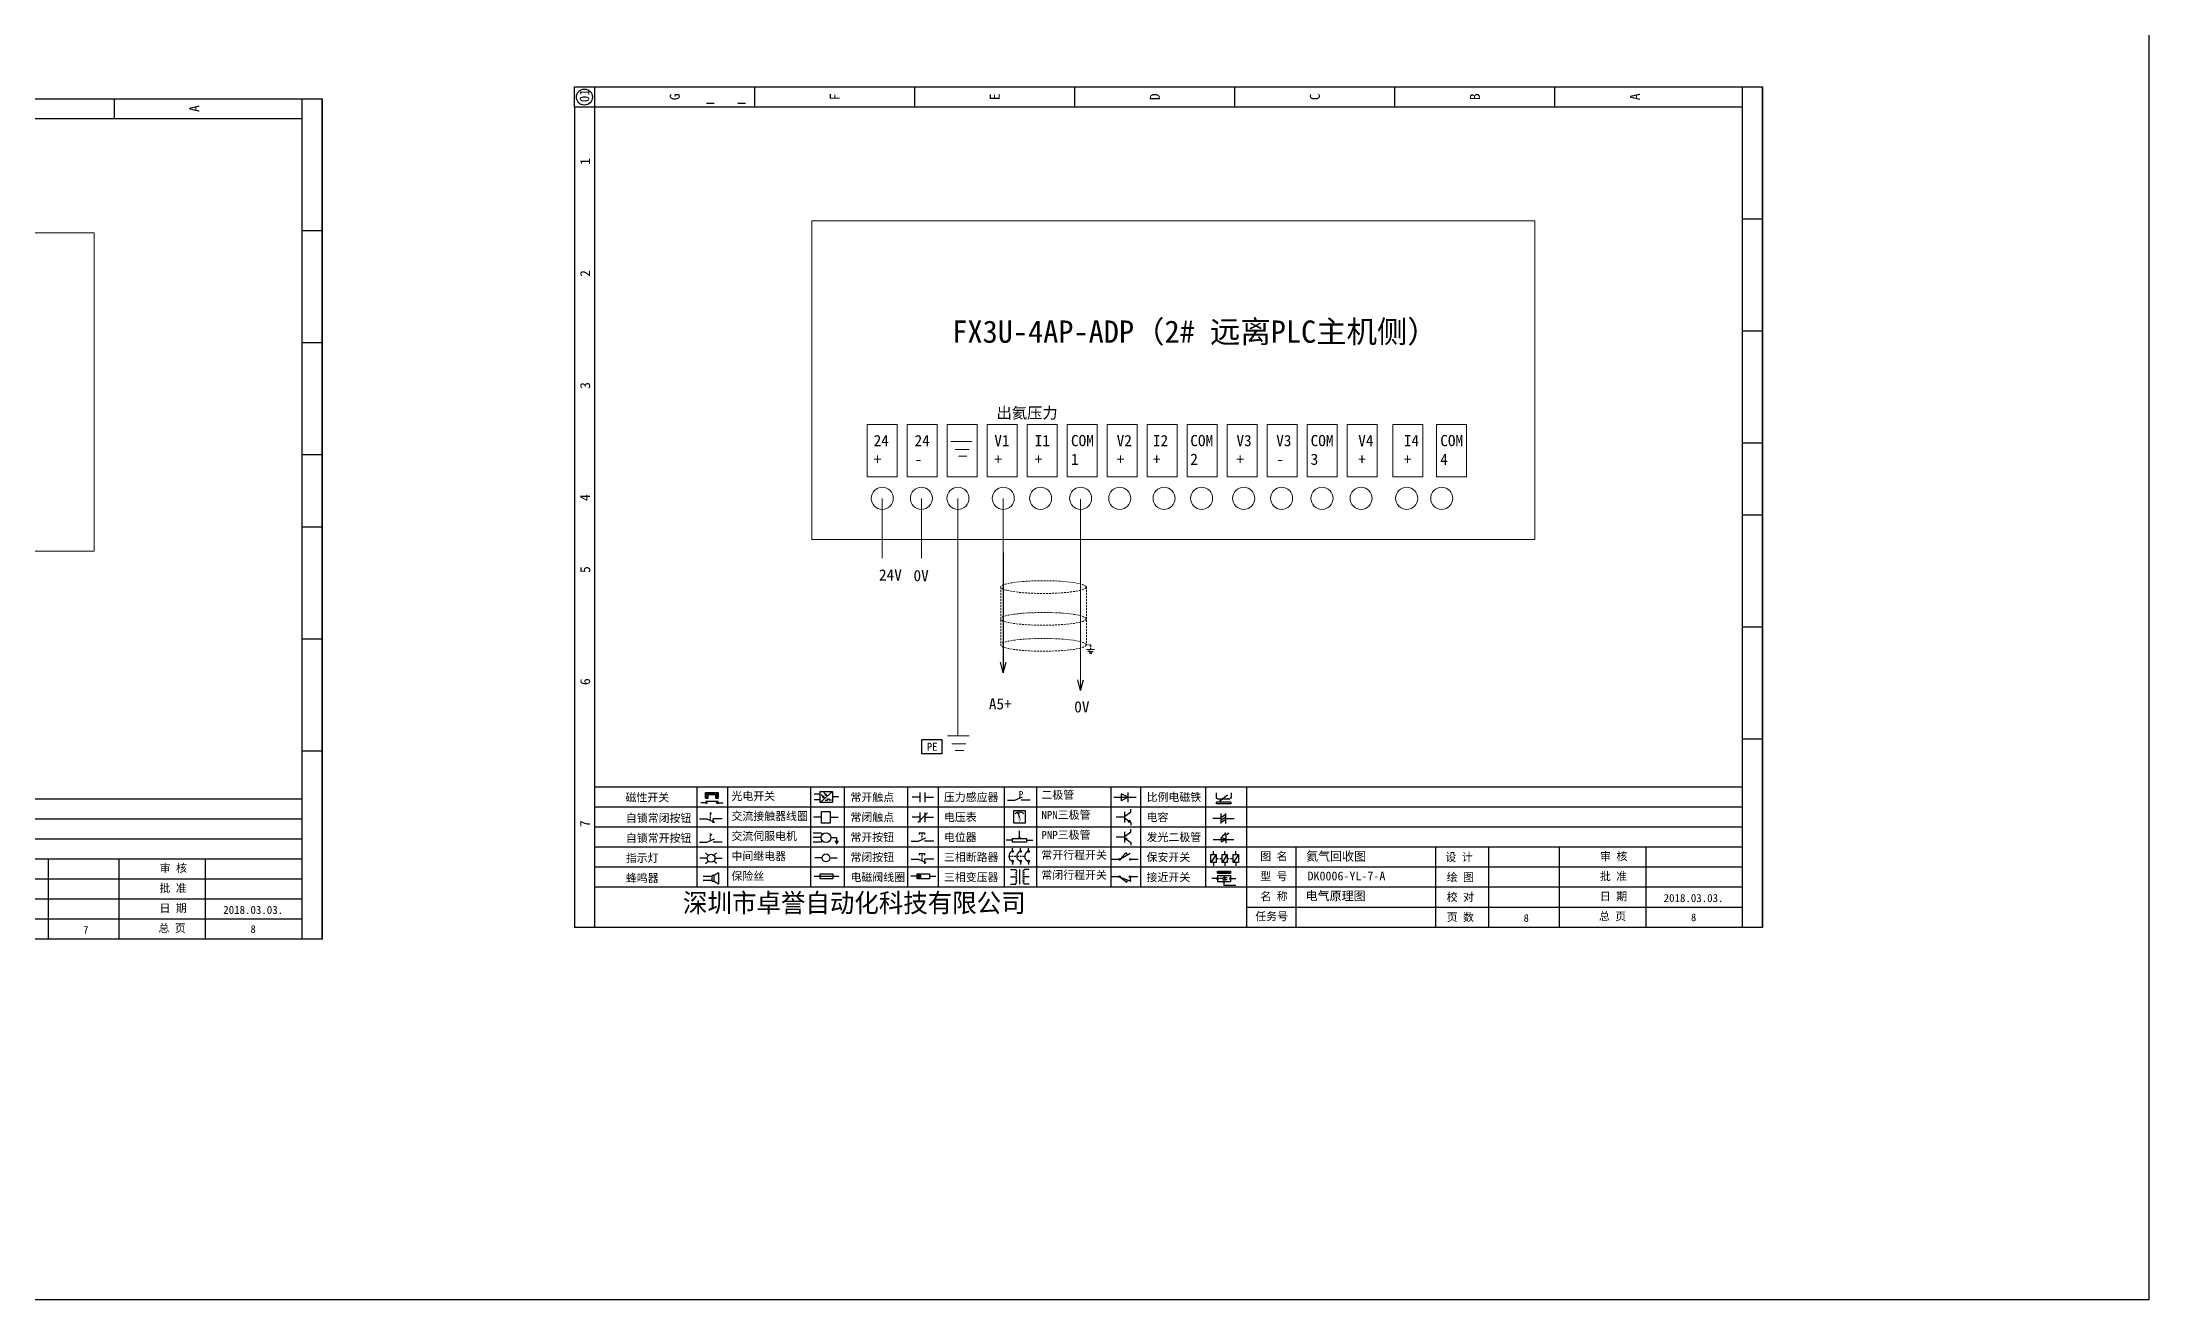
# Model space of a CAD drawing. Extents: x -21176 to 41123, y 80777 to 162275.
# Drawn here: x 39388 to 39914, y 81014 to 81328 of the extents above; entities that cross this region are included whole.
import ezdxf

# ---------------------------------------------------------------- set-up
doc = ezdxf.new("R2010")
doc.units = 0
doc.header["$MEASUREMENT"] = 0
doc.linetypes.add('DASHED', pattern=[0.75, 0.5, -0.25])
doc.layers.add('MISC', color=2, linetype='Continuous')
doc.layers.add('细实线层', color=7, linetype='Continuous')
doc.styles.add('样式 0', font='')
doc.styles.add('汉字', font='')
doc.styles.get('样式 0').set_extended_font_data('KaiTi_GB2312')
doc.styles.get('汉字').set_extended_font_data('新宋体')

# ---------------------------------------------------------------- blocks, each defined once
blk = doc.blocks.new('磁性开关')
at = {"linetype": 'ByBlock'}
h = blk.add_hatch(dxfattribs=at)
h.set_pattern_fill('ANSI31', color=256, scale=0.1, style=0)
h.set_pattern_definition([(45, (0, 0), (-0.224506403, 0.224506403), [])])
h.paths.add_polyline_path([(-1910.88, -776.69), (-1910.88, -775.29), (-1907.69, -775.29), (-1907.69, -776.69), (-1908.31, -776.69), (-1908.31, -775.79), (-1910.25, -775.79), (-1910.25, -776.69)])
for p, q in [((-1910.91, -777.81), (-1912.09, -777.81)), ((-1910.88, -776.69), (-1910.88, -775.29)), ((-1910.88, -775.29), (-1907.69, -775.29)), ((-1910.88, -776.69), (-1910.25, -776.69)), ((-1910.88, -777.39), (-1907.69, -777.39)), ((-1910.25, -776.69), (-1910.25, -775.79)), ((-1910.25, -775.79), (-1908.31, -775.79)), ((-1908.31, -776.69), (-1908.31, -775.79)), ((-1908.31, -776.69), (-1907.69, -776.69)), ((-1907.69, -775.29), (-1907.69, -776.69)), ((-1907.66, -777.81), (-1906.48, -777.81))]:
    blk.add_line(p, q, dxfattribs=at)
for centre in [(-1910.68, -777.81), (-1907.88, -777.81)]:
    blk.add_circle(centre, 0.225, dxfattribs=at)
blk = doc.blocks.new('*U95')
at = {"linetype": 'ByBlock'}
for p, q in [((-1911.92, -782.07), (-1910.06, -782.07)), ((-1910.06, -782.07), (-1908.18, -782.88)), ((-1909.23, -780.45), (-1909.23, -780.67)), ((-1909.23, -780.45), (-1908.92, -780.84)), ((-1909.23, -780.84), (-1909.23, -781.05)), ((-1909.23, -781.23), (-1909.23, -781.44)), ((-1909.23, -781.61), (-1909.23, -781.83)), ((-1909.23, -782), (-1909.23, -782.21)), ((-1909.23, -782.38), (-1909.23, -782.43)), ((-1908.52, -783.07), (-1908.52, -782.07)), ((-1906.25, -782.07), (-1908.52, -782.07))]:
    blk.add_line(p, q, dxfattribs=at)
blk = doc.blocks.new('*U96')
at = {"linetype": 'ByBlock'}
for p, q in [((-1911.92, -792.89), (-1910.06, -792.89)), ((-1910.06, -792.89), (-1908.18, -792.08)), ((-1908.88, -791.17), (-1909.23, -790.71)), ((-1909.23, -790.71), (-1909.23, -790.92)), ((-1909.23, -791.09), (-1909.23, -791.31)), ((-1909.23, -791.48), (-1909.23, -791.69)), ((-1909.23, -791.86), (-1909.23, -792.08)), ((-1909.23, -792.25), (-1909.23, -792.47)), ((-1906.25, -792.89), (-1908.52, -792.89))]:
    blk.add_line(p, q, dxfattribs=at)
blk = doc.blocks.new('蜂鸣器')
at = {"linetype": 'ByBlock'}
for p, q in [((-1908.8, -796.48), (-1911.01, -796.48)), ((-1908.8, -797.46), (-1911.01, -797.46)), ((-1908.25, -796.26), (-1908.8, -796.26)), ((-1908.8, -797.68), (-1908.8, -796.26)), ((-1908.25, -797.68), (-1908.8, -797.68)), ((-1907.17, -795.53), (-1908.25, -796.26)), ((-1908.25, -797.68), (-1908.25, -796.26)), ((-1907.17, -798.41), (-1908.25, -797.68)), ((-1907.17, -795.53), (-1907.17, -798.41))]:
    blk.add_line(p, q, dxfattribs=at)
blk = doc.blocks.new('指示灯')
at = {"linetype": 'ByBlock'}
for p, q in [((-1854.25, -776.92), (-1856.06, -776.92)), ((-1854.62, -775.59), (-1853.97, -776.23)), ((-1854.62, -778.25), (-1853.97, -777.61)), ((-1851.9, -775.59), (-1852.54, -776.23)), ((-1851.9, -778.25), (-1852.54, -777.61)), ((-1852.26, -776.92), (-1850.45, -776.92))]:
    blk.add_line(p, q, dxfattribs=at)
blk.add_circle((-1853.26, -776.92), 0.992, dxfattribs=at)
blk = doc.blocks.new('光电开关')
at = {"linetype": 'ByBlock'}
h = blk.add_hatch(dxfattribs=at)
h.set_pattern_fill('ANSI31', color=256, scale=0.01, style=0)
h.set_pattern_definition([(45, (0.172267, 0), (-0.0224506403, 0.0224506403), [])])
h.paths.add_polyline_path([(-1882.44, -776.34), (-1882.5, -775.91), (-1882.68, -776.07)])
h.paths.add_polyline_path([(-1882.86, -776.23), (-1882.44, -776.34), (-1882.68, -776.07)])
h.paths.add_polyline_path([(-1883.05, -776.88), (-1883.11, -776.45), (-1883.29, -776.61)])
h.paths.add_polyline_path([(-1883.47, -776.77), (-1883.05, -776.88), (-1883.29, -776.61)])
for p, q in [((-1884.01, -775.96), (-1885.56, -775.96)), ((-1884.01, -777.39), (-1885.56, -777.39)), ((-1880.91, -775.3), (-1884.01, -778.05)), ((-1883.75, -776.09), (-1883.05, -776.88)), ((-1883.11, -776.45), (-1883.47, -776.77)), ((-1883.05, -776.88), (-1883.47, -776.77)), ((-1883.14, -775.55), (-1882.44, -776.34)), ((-1883.05, -776.88), (-1883.11, -776.45)), ((-1882.5, -775.91), (-1882.86, -776.23)), ((-1882.44, -776.34), (-1882.86, -776.23)), ((-1882.78, -777.47), (-1882.23, -777.47)), ((-1882.44, -776.34), (-1882.5, -775.91)), ((-1882.23, -777.47), (-1882.23, -777.14)), ((-1882.23, -777.14), (-1881.78, -777.14)), ((-1881.78, -777.47), (-1881.78, -777.14)), ((-1881.23, -777.47), (-1881.78, -777.47)), ((-1879.37, -776.67), (-1880.91, -776.67))]:
    blk.add_line(p, q, dxfattribs=at)
blk.add_lwpolyline([(-1884.01, -775.3), (-1880.91, -775.3), (-1880.91, -778.05), (-1884.01, -778.05)], close=True, dxfattribs=at)
blk = doc.blocks.new('交流接触器线圈')
at = {"linetype": 'ByBlock'}
for p, q in [((-1880.82, -781.77), (-1882.87, -781.77)), ((-1878.72, -781.77), (-1876.67, -781.77))]:
    blk.add_line(p, q, dxfattribs=at)
blk.add_lwpolyline([(-1880.82, -780.28), (-1878.72, -780.28), (-1878.72, -783.26), (-1880.82, -783.26)], close=True, dxfattribs=at)
blk = doc.blocks.new('交流伺服电机')
at = {"linetype": 'ByBlock'}
for p, q in [((-1880.97, -785.75), (-1882.94, -785.75)), ((-1880.97, -786.85), (-1882.94, -786.85)), ((-1880.97, -787.94), (-1882.94, -787.94)), ((-1880.97, -785.75), (-1880.65, -786.03)), ((-1880.97, -787.94), (-1880.65, -787.67)), ((-1878.49, -786.85), (-1877.07, -786.85)), ((-1877.54, -787.72), (-1876.59, -787.72)), ((-1877.38, -788.01), (-1876.75, -788.01)), ((-1877.23, -788.29), (-1876.9, -788.29)), ((-1877.07, -786.85), (-1877.07, -787.72))]:
    blk.add_line(p, q, dxfattribs=at)
blk.add_circle((-1879.73, -786.85), 1.24, dxfattribs=at)
blk = doc.blocks.new('中间继电器')
at = {"linetype": 'ByBlock'}
for p, q in [((-1880.72, -791.92), (-1882.54, -791.92)), ((-1878.74, -791.92), (-1876.92, -791.92))]:
    blk.add_line(p, q, dxfattribs=at)
blk.add_circle((-1879.73, -791.92), 0.992, dxfattribs=at)
blk = doc.blocks.new('保险丝')
at = {"linetype": 'ByBlock'}
blk.add_line((-1882.72, -796.49), (-1876.55, -796.49), dxfattribs=at)
blk.add_lwpolyline([(-1881.2, -795.86), (-1878.06, -795.86), (-1878.06, -797.12), (-1881.2, -797.12)], close=True, dxfattribs=at)
blk = doc.blocks.new('常开按钮')
at = {"linetype": 'ByBlock'}
for p, q in [((-1911.92, -787.73), (-1910.06, -787.73)), ((-1910.06, -787.73), (-1908.18, -786.93)), ((-1909.9, -785.68), (-1908.56, -785.68)), ((-1909.9, -785.68), (-1909.9, -786.07)), ((-1909.23, -785.68), (-1909.23, -785.89)), ((-1909.23, -786.06), (-1909.23, -786.28)), ((-1909.23, -786.45), (-1909.23, -786.67)), ((-1909.23, -786.84), (-1909.23, -787.05)), ((-1909.23, -787.22), (-1909.23, -787.38)), ((-1908.56, -785.68), (-1908.56, -786.07)), ((-1906.25, -787.73), (-1908.52, -787.73))]:
    blk.add_line(p, q, dxfattribs=at)
blk = doc.blocks.new('常开触点')
at = {"linetype": 'ByBlock'}
for p, q in [((-1853.82, -781.77), (-1855.88, -781.77)), ((-1853.82, -782.99), (-1853.82, -780.56)), ((-1852.6, -782.99), (-1852.6, -780.56)), ((-1852.6, -781.77), (-1850.55, -781.77))]:
    blk.add_line(p, q, dxfattribs=at)
blk = doc.blocks.new('常闭触点')
at = {"linetype": 'ByBlock'}
for p, q in [((-1853.82, -786.77), (-1855.88, -786.77)), ((-1852.01, -785.66), (-1854.43, -788.1)), ((-1853.82, -787.99), (-1853.82, -785.56)), ((-1852.6, -787.99), (-1852.6, -785.56)), ((-1852.6, -786.77), (-1850.55, -786.77))]:
    blk.add_line(p, q, dxfattribs=at)
blk = doc.blocks.new('常闭按钮')
at = {"linetype": 'ByBlock'}
for p, q in [((-1856.13, -792.28), (-1854.28, -792.28)), ((-1854.28, -792.28), (-1852.4, -793.09)), ((-1854.11, -790.83), (-1852.77, -790.83)), ((-1854.11, -790.83), (-1854.11, -791.22)), ((-1853.44, -790.83), (-1853.44, -791.04)), ((-1853.44, -791.21), (-1853.44, -791.43)), ((-1853.44, -791.6), (-1853.44, -791.82)), ((-1853.44, -791.99), (-1853.44, -792.2)), ((-1853.44, -792.37), (-1853.44, -792.53)), ((-1852.77, -790.83), (-1852.77, -791.22)), ((-1850.47, -792.28), (-1852.73, -792.28)), ((-1852.73, -792.28), (-1852.73, -793.43))]:
    blk.add_line(p, q, dxfattribs=at)
blk = doc.blocks.new('电磁阀线圈')
at = {"linetype": 'ByBlock'}
for p, q in [((-1854.61, -796.54), (-1856.17, -796.54)), ((-1854.61, -795.92), (-1853.75, -797.16)), ((-1853.75, -795.92), (-1854.61, -797.16)), ((-1853.75, -795.92), (-1853.75, -797.16)), ((-1851.53, -796.54), (-1849.97, -796.54))]:
    blk.add_line(p, q, dxfattribs=at)
blk.add_lwpolyline([(-1854.61, -795.92), (-1851.53, -795.92), (-1851.53, -797.16), (-1854.61, -797.16)], close=True, dxfattribs=at)
blk = doc.blocks.new('电压表')
at = {"linetype": 'ByBlock'}
for p, q in [((-1814.84, -780.75), (-1814.91, -781.13)), ((-1814.6, -781.05), (-1814.91, -781.13)), ((-1814.84, -780.75), (-1814.46, -782.26)), ((-1814.84, -780.75), (-1814.6, -781.05))]:
    blk.add_line(p, q, dxfattribs=at)
blk.add_lwpolyline([(-1815.84, -780.34), (-1813.07, -780.34), (-1813.07, -783.49), (-1815.84, -783.49)], close=True, dxfattribs=at)
blk.add_arc((-1814.46, -782.26), 1.56, 46.8313, 133.1687, dxfattribs=at)
at = {"linetype": 'ByBlock', "insert": (-1814.7, -782.39), "char_height": 0.75, "width": 0.6768, "attachment_point": 1}
blk.add_mtext('V', dxfattribs=at)
blk = doc.blocks.new('电位器')
at = {"linetype": 'ByBlock'}
for p, q in [((-1816.21, -787.75), (-1817.79, -787.75)), ((-1814.45, -787.3), (-1814.62, -786.96)), ((-1814.62, -786.96), (-1814.27, -786.96)), ((-1814.45, -787.3), (-1814.45, -785.39)), ((-1814.45, -787.3), (-1814.27, -786.96)), ((-1812.68, -787.75), (-1811.1, -787.75))]:
    blk.add_line(p, q, dxfattribs=at)
blk.add_lwpolyline([(-1816.21, -787.3), (-1812.68, -787.3), (-1812.68, -788.2), (-1816.21, -788.2)], close=True, dxfattribs=at)
blk = doc.blocks.new('三相断路器')
at = {"linetype": 'ByBlock'}
for p, q in [((-1816.17, -790.33), (-1816.17, -789.7)), ((-1814.17, -790.33), (-1814.17, -789.7)), ((-1812.18, -790.33), (-1812.18, -789.7)), ((-1817.14, -791.74), (-1816.72, -791.74)), ((-1816.45, -791.74), (-1816.03, -791.74)), ((-1816.17, -793.19), (-1816.17, -793.83)), ((-1815.76, -791.74), (-1815.34, -791.74)), ((-1815.07, -791.74), (-1814.65, -791.74)), ((-1814.38, -791.74), (-1813.96, -791.74)), ((-1814.17, -793.19), (-1814.17, -793.83)), ((-1813.69, -791.74), (-1813.27, -791.74)), ((-1812.18, -793.19), (-1812.18, -793.83))]:
    blk.add_line(p, q, dxfattribs=at)
for centre in [(-1816.17, -790.55), (-1816.17, -792.98), (-1814.17, -790.55), (-1814.17, -792.98), (-1812.18, -790.55), (-1812.18, -792.98)]:
    blk.add_circle(centre, 0.219, dxfattribs=at)
for centre in [(-1815.81, -791.74), (-1813.82, -791.74), (-1811.83, -791.74)]:
    blk.add_arc(centre, 1.32, 115.5791, 244.4209, dxfattribs=at)
blk = doc.blocks.new('三相变压器')
at = {"linetype": 'ByBlock'}
for p, q in [((-1816.69, -795.03), (-1815.37, -795.03)), ((-1815.37, -795.03), (-1815.37, -795.24)), ((-1814.34, -798.7), (-1814.34, -795.04)), ((-1812, -795.03), (-1813.32, -795.03)), ((-1813.32, -795.03), (-1813.32, -795.24)), ((-1816.69, -796.87), (-1815.37, -796.87)), ((-1816.69, -798.71), (-1815.37, -798.71)), ((-1815.37, -798.71), (-1815.37, -798.5)), ((-1812, -796.87), (-1813.32, -796.87)), ((-1813.32, -798.71), (-1813.32, -798.5)), ((-1812, -798.71), (-1813.32, -798.71))]:
    blk.add_line(p, q, dxfattribs=at)
for centre, start, end in [((-1815.37, -795.51), 270, 90), ((-1815.37, -796.06), 270, 90), ((-1815.37, -796.6), 270, 90), ((-1815.37, -797.14), 270, 90), ((-1815.37, -797.68), 270, 90), ((-1815.37, -798.23), 270, 90), ((-1813.32, -795.51), 90, 270), ((-1813.32, -796.06), 90, 270), ((-1813.32, -796.6), 90, 270), ((-1813.32, -797.14), 90, 270), ((-1813.32, -797.68), 90, 270), ((-1813.32, -798.23), 90, 270)]:
    blk.add_arc(centre, 0.271, start, end, dxfattribs=at)
blk = doc.blocks.new('压力感应器')
at = {"linetype": 'ByBlock'}
for p, q in [((-1817.44, -777.73), (-1815.59, -777.73)), ((-1815.59, -777.73), (-1813.71, -776.93)), ((-1811.78, -777.73), (-1814.05, -777.73))]:
    blk.add_line(p, q, dxfattribs=at)
at = {"linetype": 'ByBlock', "insert": (-1814.65, -775.48), "char_height": 1.68, "width": 1.2242, "attachment_point": 1}
blk.add_mtext('{\\fNSimSun|b0|i0|c134|p49;P}', dxfattribs=at)
blk = doc.blocks.new('二极管')
at = {"linetype": 'ByBlock'}
for p, q in [((-1787.52, -776.77), (-1781.92, -776.77)), ((-1783.97, -776.77), (-1785.69, -775.9)), ((-1785.69, -775.9), (-1785.69, -777.65)), ((-1783.97, -776.77), (-1785.69, -777.65)), ((-1783.97, -777.99), (-1783.97, -775.56))]:
    blk.add_line(p, q, dxfattribs=at)
blk = doc.blocks.new('NPN三极管')
at = {"linetype": 'ByBlock'}
for p, q in [((-1785.73, -781.97), (-1787.81, -781.97)), ((-1785.73, -780.61), (-1785.73, -783.32)), ((-1785.73, -781.82), (-1784.15, -780.66)), ((-1785.73, -782.11), (-1784.15, -783.27)), ((-1784.41, -782.73), (-1784.74, -783.18)), ((-1784.15, -783.27), (-1784.74, -783.18)), ((-1784.15, -783.27), (-1784.41, -782.73)), ((-1784.15, -780.66), (-1784.15, -779.98)), ((-1784.15, -783.27), (-1784.15, -783.96))]:
    blk.add_line(p, q, dxfattribs=at)
blk = doc.blocks.new('PNP三极管')
at = {"linetype": 'ByBlock'}
for p, q in [((-1784.9, -786.74), (-1786.98, -786.74)), ((-1784.9, -785.38), (-1784.9, -788.09)), ((-1784.9, -786.59), (-1783.32, -785.43)), ((-1784.9, -786.88), (-1783.32, -788.04)), ((-1784.9, -786.88), (-1784.31, -786.97)), ((-1784.9, -786.88), (-1784.64, -787.42)), ((-1784.31, -786.97), (-1784.64, -787.42)), ((-1783.32, -785.43), (-1783.32, -784.75)), ((-1783.32, -788.04), (-1783.32, -788.73))]:
    blk.add_line(p, q, dxfattribs=at)
blk = doc.blocks.new('常开行程开关')
at = {"linetype": 'ByBlock'}
for p, q in [((-1786.29, -792.3), (-1788.01, -792.3)), ((-1785.89, -792.17), (-1784.52, -790.62)), ((-1785.89, -792.17), (-1783.43, -790.72)), ((-1784.52, -790.62), (-1784.19, -791.17)), ((-1781.48, -792.3), (-1783.21, -792.3))]:
    blk.add_line(p, q, dxfattribs=at)
for centre in [(-1786.07, -792.3), (-1783.42, -792.3)]:
    blk.add_circle(centre, 0.219, dxfattribs=at)
blk = doc.blocks.new('常闭行程开关')
at = {"linetype": 'ByBlock'}
for p, q in [((-1786.34, -796.62), (-1788.07, -796.62)), ((-1785.93, -796.72), (-1783.25, -797.7)), ((-1785.93, -796.72), (-1784.3, -798)), ((-1784.3, -798), (-1784.08, -797.4)), ((-1783.48, -796.84), (-1783.48, -797.85)), ((-1781.54, -796.62), (-1783.26, -796.62))]:
    blk.add_line(p, q, dxfattribs=at)
for centre in [(-1786.12, -796.62), (-1783.48, -796.62)]:
    blk.add_circle(centre, 0.219, dxfattribs=at)
blk = doc.blocks.new('电容')
at = {"linetype": 'ByBlock'}
for p, q in [((-1756.08, -781.77), (-1758.13, -781.77)), ((-1756.08, -782.99), (-1756.08, -780.56)), ((-1754.86, -780.79), (-1756.08, -781.55)), ((-1754.86, -781.44), (-1756.08, -782.2)), ((-1754.86, -781.99), (-1756.08, -782.75)), ((-1754.86, -782.99), (-1754.86, -780.56)), ((-1754.86, -781.77), (-1752.81, -781.77))]:
    blk.add_line(p, q, dxfattribs=at)
blk = doc.blocks.new('发光二极管')
at = {"linetype": 'ByBlock'}
for p, q in [((-1758.01, -786.77), (-1752.89, -786.77)), ((-1754.84, -786.77), (-1756.04, -786.16)), ((-1756.04, -786.16), (-1756.04, -787.39)), ((-1754.84, -786.77), (-1756.04, -787.39)), ((-1755.78, -785.92), (-1754.89, -785.14)), ((-1754.89, -785.14), (-1755.2, -785.22)), ((-1755.2, -785.22), (-1755.01, -785.43)), ((-1755.08, -785.92), (-1754.18, -785.14)), ((-1754.89, -785.14), (-1755.01, -785.43)), ((-1754.84, -787.63), (-1754.84, -785.92)), ((-1754.18, -785.14), (-1754.49, -785.22)), ((-1754.49, -785.22), (-1754.31, -785.43)), ((-1754.18, -785.14), (-1754.31, -785.43))]:
    blk.add_line(p, q, dxfattribs=at)
blk = doc.blocks.new('比例电磁阀')
at = {"linetype": 'ByBlock'}
for p, q in [((-1757.26, -775.38), (-1757.26, -776.71)), ((-1757.26, -776.71), (-1757.05, -776.71)), ((-1753.6, -777.73), (-1757.25, -777.73)), ((-1757.25, -778.13), (-1757.25, -777.73)), ((-1753.6, -778.13), (-1757.25, -778.13)), ((-1754.5, -775.98), (-1756.35, -777.44)), ((-1756.35, -777.44), (-1756.25, -777.25)), ((-1756.35, -777.44), (-1756.15, -777.38)), ((-1756.15, -777.38), (-1756.25, -777.25)), ((-1753.58, -776.71), (-1753.8, -776.71)), ((-1753.6, -777.73), (-1753.6, -778.13)), ((-1753.58, -775.38), (-1753.58, -776.71))]:
    blk.add_line(p, q, dxfattribs=at)
for centre in [(-1756.78, -776.71), (-1756.24, -776.71), (-1755.7, -776.71), (-1755.15, -776.71), (-1754.61, -776.71), (-1754.07, -776.71)]:
    blk.add_arc(centre, 0.271, 180, 0, dxfattribs=at)
blk = doc.blocks.new('保安开关')
at = {"linetype": 'ByBlock'}
for p, q in [((-1757.33, -790.79), (-1758.6, -792.81)), ((-1757.96, -790.79), (-1757.96, -789.97)), ((-1757.96, -792.81), (-1757.96, -793.62)), ((-1757.33, -791.8), (-1756.72, -791.8)), ((-1756.35, -791.8), (-1755.89, -791.8)), ((-1754.54, -790.79), (-1755.81, -792.81)), ((-1755.17, -790.79), (-1755.17, -789.97)), ((-1755.17, -792.81), (-1755.17, -793.62)), ((-1754.52, -791.8), (-1754.06, -791.8)), ((-1753.69, -791.8), (-1753.08, -791.8)), ((-1751.75, -790.79), (-1753.02, -792.81)), ((-1752.39, -790.79), (-1752.39, -789.97)), ((-1752.39, -792.81), (-1752.39, -793.62))]:
    blk.add_line(p, q, dxfattribs=at)
for points in [[(-1758.6, -790.79), (-1757.33, -790.79), (-1757.33, -792.81), (-1758.6, -792.81)], [(-1755.81, -790.79), (-1754.54, -790.79), (-1754.54, -792.81), (-1755.81, -792.81)], [(-1753.02, -790.79), (-1751.75, -790.79), (-1751.75, -792.81), (-1753.02, -792.81)]]:
    blk.add_lwpolyline(points, close=True, dxfattribs=at)
blk = doc.blocks.new('接近开关')
at = {"linetype": 'ByBlock'}
h = blk.add_hatch(dxfattribs=at)
h.set_pattern_fill('ANSI31', color=256, scale=0.01, style=0)
h.set_pattern_definition([(45, (-89.131516, -30.795668), (-0.0224506403, 0.0224506403), [])])
h.paths.add_polyline_path([(-1516.96, -1123.35), (-1516.96, -1122.85), (-1513.76, -1122.85), (-1513.76, -1123.35)])
for p, q in [((-1517.18, -1124.71), (-1518.36, -1124.71)), ((-1516.96, -1123.35), (-1516.96, -1122.85)), ((-1516.96, -1122.85), (-1513.76, -1122.85)), ((-1516.96, -1123.35), (-1513.76, -1123.35)), ((-1516.96, -1123.95), (-1513.76, -1123.95)), ((-1516.96, -1123.95), (-1516.96, -1125.47)), ((-1516.96, -1125.47), (-1513.76, -1125.47)), ((-1515.91, -1124.71), (-1516.45, -1124.71)), ((-1515.11, -1124.31), (-1515.91, -1124.71)), ((-1515.11, -1125.11), (-1515.91, -1124.71)), ((-1515.36, -1125.69), (-1515.36, -1126.36)), ((-1515.36, -1126.36), (-1512.36, -1126.36)), ((-1515.33, -1124.53), (-1515.17, -1124.53)), ((-1515.33, -1124.88), (-1515.17, -1124.88)), ((-1515.25, -1124.45), (-1515.25, -1124.61)), ((-1515.11, -1124.31), (-1515.11, -1125.11)), ((-1515.11, -1124.48), (-1514.58, -1124.48)), ((-1515.11, -1124.94), (-1514.58, -1124.94)), ((-1513.76, -1122.85), (-1513.76, -1123.35)), ((-1513.76, -1123.95), (-1513.76, -1125.47)), ((-1513.54, -1124.71), (-1512.36, -1124.71))]:
    blk.add_line(p, q, dxfattribs=at)
for centre in [(-1516.96, -1124.71), (-1515.36, -1125.47), (-1513.76, -1124.71)]:
    blk.add_circle(centre, 0.225, dxfattribs=at)

msp = doc.modelspace()

# ---------------------------------------------------------------- linework, layer by layer
at = {"linetype": 'ByBlock'}
for p, q in [((39520.715, 81311.824, 550.938), (39520.715, 81316.824, 550.938)), ((39520.715, 81316.824, 550.938), (39817.715, 81316.824, 550.938)), ((39525.715, 81316.824, 550.938), (39525.715, 81106.824, 550.938)), ((39817.715, 81106.824, 550.938), (39817.715, 81316.824, 550.938)), ((39817.715, 81316.824, 550.938), (39817.715, 81106.824, 550.938)), ((39160.66, 81313.868), (39457.66, 81313.868)), ((39457.66, 81103.868), (39457.66, 81313.868)), ((39457.66, 81313.868), (39457.66, 81103.868)), ((39520.715, 81311.824, 550.938), (39520.715, 81126.824, 550.938)), ((39812.715, 81141.824, 550.938), (39525.715, 81141.824, 550.938)), ((39452.66, 81138.868), (39165.66, 81138.868)), ((39812.715, 81136.824, 550.938), (39525.715, 81136.824, 550.938)), ((39452.66, 81133.868), (39165.66, 81133.868)), ((39812.715, 81131.824, 550.938), (39525.715, 81131.824, 550.938)), ((39452.66, 81128.868), (39165.66, 81128.868)), ((39520.715, 81126.824, 550.938), (39520.715, 81106.824, 550.938)), ((39812.715, 81126.824, 550.938), (39525.715, 81126.824, 550.938)), ((39452.66, 81123.868), (39165.66, 81123.868)), ((39812.715, 81121.824, 550.938), (39525.715, 81121.824, 550.938)), ((39452.66, 81118.868), (39165.66, 81118.868)), ((39812.715, 81116.824, 550.938), (39525.715, 81116.824, 550.938)), ((39452.66, 81113.868), (39165.66, 81113.868)), ((39812.715, 81111.824, 550.938), (39688.738, 81111.824, 550.938)), ((39452.66, 81108.868), (39328.684, 81108.868)), ((39817.715, 81106.824, 550.938), (39520.715, 81106.824, 550.938)), ((39457.66, 81103.868), (39160.66, 81103.868))]:
    msp.add_line(p, q, dxfattribs=at)
at = {"color": 0}
for p, q in [((39555.623, 81312.706, 1101.876), (39553.752, 81312.706, 1101.876)), ((39563.457, 81312.706, 1101.876), (39561.587, 81312.706, 1101.876))]:
    msp.add_line(p, q, dxfattribs=at)
at = {"lineweight": 0}
for p, q in [((39580.044, 81203.771, 1101.876), (39580.044, 81283.356, 1101.876)), ((39580.044, 81283.356, 1101.876), (39760.752, 81283.356, 1101.876)), ((39760.752, 81283.356, 1101.876), (39760.752, 81211.594, 1101.876)), ((39219.99, 81280.399, 550.938), (39400.697, 81280.399, 550.938)), ((39400.697, 81280.399, 550.938), (39400.697, 81208.638, 550.938)), ((39614.793, 81228.194, 1101.876), (39620.152, 81228.194, 1101.876)), ((39615.847, 81226.261, 1101.876), (39619.361, 81226.261, 1101.876)), ((39616.725, 81224.592, 1101.876), (39618.834, 81224.592, 1101.876)), ((39597.655, 81214.031, 1101.876), (39597.655, 81199.078, 1101.876)), ((39607.441, 81214.031, 1101.876), (39607.441, 81199.078, 1101.876)), ((39616.574, 81214.031, 1101.876), (39616.574, 81154.685, 1101.876)), ((39627.904, 81214.031, 1101.876), (39627.904, 81189.255, 1101.876)), ((39647.236, 81213.866, 1101.876), (39647.236, 81166.005, 1101.876)), ((39760.752, 81203.771, 1101.876), (39760.752, 81211.594, 1101.876)), ((39400.697, 81200.815, 550.938), (39400.697, 81208.638, 550.938)), ((39219.99, 81200.815, 550.938), (39400.697, 81200.815, 550.938)), ((39580.044, 81203.771, 1101.876), (39760.752, 81203.771, 1101.876)), ((39613.986, 81154.65, 1101.876), (39619.345, 81154.65, 1101.876)), ((39615.041, 81152.717, 1101.876), (39618.555, 81152.717, 1101.876)), ((39615.919, 81151.048, 1101.876), (39618.028, 81151.048, 1101.876))]:
    msp.add_line(p, q, dxfattribs=at)
for p, q in [((39627.895, 81200.451, 1101.876), (39627.895, 81170.418, 1101.876)), ((39627.895, 81170.418, 1101.876), (39627.174, 81173.107, 1101.876)), ((39627.895, 81170.418, 1101.876), (39628.615, 81173.107, 1101.876)), ((39647.236, 81166.005, 1101.876), (39646.515, 81168.694, 1101.876)), ((39647.236, 81166.005, 1101.876), (39647.956, 81168.694, 1101.876))]:
    msp.add_line(p, q)
at = {"color": 2, "lineweight": 0}
for q in [(39648.739, 81176.283, 1101.876), (39650.739, 81176.283, 1101.876)]:
    msp.add_line((39649.739, 81176.283, 1101.876), q, dxfattribs=at)
at = {"color": 2, "linetype": 'DASHED', "lineweight": 0}
msp.add_line((39649.739, 81177.423, 1101.876), (39648.75, 81177.423, 1101.876), dxfattribs=at)
at = {"color": 2}
for p, q in [((39649.739, 81175.767, 1101.876), (39649.073, 81175.767, 1101.876)), ((39649.739, 81175.356, 1101.876), (39649.4, 81175.356, 1101.876)), ((39649.739, 81175.767, 1101.876), (39650.406, 81175.767, 1101.876)), ((39649.739, 81175.356, 1101.876), (39650.079, 81175.356, 1101.876))]:
    msp.add_line(p, q, dxfattribs=at)
at = {"color": 2, "linetype": 'DASHED'}
msp.add_line((39649.739, 81177.423, 1101.876), (39649.739, 81176.283, 1101.876), dxfattribs=at)
at = {"color": 0, "lineweight": -2}
for p, q in [((39551.294, 81141.824, 550.938), (39551.294, 81116.824, 550.938)), ((39558.97, 81141.824, 550.938), (39558.97, 81116.824, 550.938)), ((39579.76, 81141.824, 550.938), (39579.76, 81116.824, 550.938)), ((39588.114, 81141.824, 550.938), (39588.114, 81116.824, 550.938)), ((39603.969, 81141.824, 550.938), (39603.969, 81116.824, 550.938)), ((39611.617, 81141.824, 550.938), (39611.617, 81116.824, 550.938)), ((39628.109, 81141.824, 550.938), (39628.109, 81116.824, 550.938)), ((39636.211, 81141.824, 550.938), (39636.211, 81116.824, 550.938)), ((39654.831, 81141.824, 550.938), (39654.831, 81116.824, 550.938)), ((39662.19, 81141.824, 550.938), (39662.19, 81116.824, 550.938)), ((39678.5, 81141.824, 550.938), (39678.5, 81116.824, 550.938)), ((39688.738, 81141.824, 550.938), (39688.738, 81106.908, 550.938)), ((39701.059, 81126.824, 550.938), (39701.059, 81106.908, 550.938)), ((39735.93, 81126.824, 550.938), (39735.93, 81106.824, 550.938)), ((39749.194, 81126.824, 550.938), (39749.194, 81106.824, 550.938)), ((39766.886, 81126.824, 550.938), (39766.886, 81106.824, 550.938)), ((39788.497, 81126.824, 550.938), (39788.497, 81106.824, 550.938)), ((39389.14, 81123.868), (39389.14, 81103.868)), ((39406.831, 81123.868), (39406.831, 81103.868)), ((39428.443, 81123.868), (39428.443, 81103.868))]:
    msp.add_line(p, q, dxfattribs=at)
at = {"color": 0, "lineweight": -2, "elevation": 550.938}
msp.add_lwpolyline([(38336.418, 82164.377), (39914.271, 82164.377), (39914.271, 81013.737), (38336.418, 81013.737)], close=True, dxfattribs=at)
at = {"linetype": 'ByBlock', "elevation": 550.938}
for points in [[(39565.715, 81316.824), (39565.715, 81311.824)], [(39605.715, 81316.824), (39605.715, 81311.824)], [(39645.715, 81316.824), (39645.715, 81311.824)], [(39685.715, 81316.824), (39685.715, 81311.824)], [(39725.715, 81316.824), (39725.715, 81311.824)], [(39765.715, 81316.824), (39765.715, 81311.824)], [(39812.715, 81106.824), (39812.715, 81316.824)], [(39812.715, 81311.824), (39520.715, 81311.824)], [(39817.715, 81283.824), (39812.715, 81283.824)], [(39817.715, 81255.824), (39812.715, 81255.824)], [(39817.715, 81227.824), (39812.715, 81227.824)], [(39817.715, 81209.824), (39812.715, 81209.824)], [(39817.715, 81181.824), (39812.715, 81181.824)], [(39817.715, 81153.824), (39812.715, 81153.824)]]:
    msp.add_lwpolyline(points, dxfattribs=at)
at = {"linetype": 'ByBlock'}
for points in [[(39405.66, 81313.868), (39405.66, 81308.868)], [(39452.66, 81103.868), (39452.66, 81313.868)], [(39452.66, 81308.868), (39160.66, 81308.868)], [(39457.66, 81280.868), (39452.66, 81280.868)], [(39457.66, 81252.868), (39452.66, 81252.868)], [(39457.66, 81224.868), (39452.66, 81224.868)], [(39457.66, 81206.868), (39452.66, 81206.868)], [(39457.66, 81178.868), (39452.66, 81178.868)], [(39457.66, 81150.868), (39452.66, 81150.868)]]:
    msp.add_lwpolyline(points, dxfattribs=at)
at = {"lineweight": 0, "elevation": 1101.876}
for points in [[(39593.89, 81232.483), (39601.392, 81232.483), (39601.392, 81219.436), (39593.89, 81219.436)], [(39603.89, 81232.483), (39611.392, 81232.483), (39611.392, 81219.436), (39603.89, 81219.436)], [(39613.89, 81232.483), (39621.392, 81232.483), (39621.392, 81219.436), (39613.89, 81219.436)], [(39623.89, 81232.483), (39631.392, 81232.483), (39631.392, 81219.436), (39623.89, 81219.436)], [(39633.89, 81232.483), (39641.392, 81232.483), (39641.392, 81219.436), (39633.89, 81219.436)], [(39633.89, 81232.483), (39641.392, 81232.483), (39641.392, 81219.436), (39633.89, 81219.436)], [(39643.89, 81232.483), (39651.392, 81232.483), (39651.392, 81219.436), (39643.89, 81219.436)], [(39653.89, 81232.483), (39661.392, 81232.483), (39661.392, 81219.436), (39653.89, 81219.436)], [(39663.89, 81232.483), (39671.392, 81232.483), (39671.392, 81219.436), (39663.89, 81219.436)], [(39673.89, 81232.483), (39681.392, 81232.483), (39681.392, 81219.436), (39673.89, 81219.436)], [(39683.89, 81232.483), (39691.392, 81232.483), (39691.392, 81219.436), (39683.89, 81219.436)], [(39693.89, 81232.483), (39701.392, 81232.483), (39701.392, 81219.436), (39693.89, 81219.436)], [(39703.89, 81232.483), (39711.392, 81232.483), (39711.392, 81219.436), (39703.89, 81219.436)], [(39713.89, 81232.483), (39721.392, 81232.483), (39721.392, 81219.436), (39713.89, 81219.436)], [(39725.277, 81232.483), (39732.78, 81232.483), (39732.78, 81219.436), (39725.277, 81219.436)], [(39736.182, 81232.483), (39743.685, 81232.483), (39743.685, 81219.436), (39736.182, 81219.436)]]:
    msp.add_lwpolyline(points, close=True, dxfattribs=at)
at = {"color": 1, "ltscale": 2, "elevation": 1101.876}
msp.add_lwpolyline([(39607.539, 81153.759), (39612.562, 81153.759), (39612.562, 81150.155), (39607.539, 81150.155)], close=True, dxfattribs=at)
at = {"linetype": 'ByBlock'}
msp.add_circle((39523.203, 81314.296, 550.938), 2, dxfattribs=at)
at = {"lineweight": 0}
for centre in [(39597.655, 81214.031, 1101.876), (39607.441, 81214.031, 1101.876), (39616.574, 81214.031, 1101.876), (39627.904, 81214.031, 1101.876), (39637.224, 81214.031, 1101.876), (39647.236, 81214.031, 1101.876), (39657.022, 81214.031, 1101.876), (39668.112, 81214.031, 1101.876), (39677.483, 81214.031, 1101.876), (39688.009, 81214.031, 1101.876), (39697.469, 81214.031, 1101.876), (39707.581, 81214.031, 1101.876), (39717.366, 81214.031, 1101.876), (39728.754, 81214.031, 1101.876), (39737.505, 81214.031, 1101.876)]:
    msp.add_circle(centre, 2.76, dxfattribs=at)
at = {"layer": '细实线层', "color": 6, "linetype": 'DASHED', "lineweight": 0}
for p, q in [((39627.305, 81191.882, 1101.876), (39627.305, 81177.423, 1101.876)), ((39648.75, 81191.882, 1101.876), (39648.75, 81177.423, 1101.876))]:
    msp.add_line(p, q, dxfattribs=at)
at = {"layer": '细实线层', "color": 6, "linetype": 'DASHED', "lineweight": 0, "extrusion": (0, 0, -1)}
for centre in [(39637.952, 81191.857, 1101.876), (39637.952, 81183.914, 1101.876), (39637.952, 81177.423, 1101.876)]:
    msp.add_ellipse(centre, major_axis=(10.686, 0), ratio=0.1490067, dxfattribs=at)

# ---------------------------------------------------------------- block references
at = {"linetype": 'ByBlock'}
for name, p in [('磁性开关', (41464.357, 81915.783, 550.938)), ('交流接触器线圈', (41463.327, 81916.092, 550.938)), ('光电开关', (41466.167, 81916.092, 550.938)), ('常开触点', (41460.982, 81921.121, 550.938)), ('压力感应器', (41446.421, 81916.34, 550.938)), ('电压表', (41446.421, 81916.34, 550.938)), ('二极管', (41443.083, 81916.098, 550.938)), ('NPN三极管', (41443.908, 81916.327, 550.938)), ('比例电磁阀', (41438.426, 81915.805, 550.938)), ('*U95', (41463.903, 81916.001, 550.938)), ('交流伺服电机', (41463.327, 81916.092, 550.938)), ('常闭触点', (41460.982, 81921.121, 550.938)), ('电位器', (41446.421, 81916.34, 550.938)), ('PNP三极管', (41443.083, 81916.098, 550.938)), ('电容', (41438.426, 81915.805, 550.938)), ('*U96', (41463.903, 81921.001, 550.938)), ('指示灯', (41408.117, 81901.001, 550.938)), ('常开按钮', (41516.767, 81916.121, 550.938)), ('常闭按钮', (41460.982, 81916.121, 550.938)), ('三相断路器', (41446.421, 81916.34, 550.938)), ('常开行程开关', (41443.083, 81916.098, 550.938)), ('保安开关', (41438.426, 81915.805, 550.938)), ('发光二极管', (41438.426, 81915.516, 550.938)), ('蜂鸣器', (41463.903, 81916.001, 550.938)), ('保险丝', (41463.327, 81916.092, 550.938)), ('中间继电器', (41463.327, 81916.092, 550.938)), ('电磁阀线圈', (41460.982, 81916.121, 550.938)), ('三相变压器', (41446.421, 81916.34, 550.938)), ('接近开关', (41198.427, 82243.721, 550.938)), ('常闭行程开关', (41443.083, 81916.098, 550.938))]:
    msp.add_blockref(name, p, dxfattribs=at)

# ---------------------------------------------------------------- texts
at = {"linetype": 'ByBlock', "attachment_point": 1, "rotation": 90}
for s, insert, char_height, width in [('{\\fKaiTi_GB2312|b0|i0|c134|p0;01}', (39522.003, 81313.022, 550.938), 2.4, 60.2542), ('{\\fKaiTi_GB2312|b0|i0|c134|p0;G}', (39544.544, 81313.531, 550.938), 2.5, 5), ('{\\fKaiTi_GB2312|b0|i0|c134|p0;F}', (39584.544, 81313.531, 550.938), 2.5, 5), ('{\\fKaiTi_GB2312|b0|i0|c134|p0;E}', (39624.544, 81313.531, 550.938), 2.5, 5), ('{\\fKaiTi_GB2312|b0|i0|c134|p0;D}', (39664.544, 81313.531, 550.938), 2.5, 5), ('{\\fKaiTi_GB2312|b0|i0|c134|p0;C}', (39704.544, 81313.531, 550.938), 2.5, 5), ('{\\fKaiTi_GB2312|b0|i0|c134|p0;B}', (39744.544, 81313.531, 550.938), 2.5, 5), ('{\\fKaiTi_GB2312|b0|i0|c134|p0;A}', (39784.544, 81313.531, 550.938), 2.5, 5), ('{\\fKaiTi_GB2312|b0|i0|c134|p0;A}', (39424.489, 81310.575), 2.5, 5), ('{\\fKaiTi_GB2312|b0|i0|c134|p49;1}', (39522.143, 81297.368, 550.938), 2.5, 11.7517), ('{\\fKaiTi_GB2312|b0|i0|c134|p49;2}', (39522.143, 81269.368, 550.938), 2.5, 11.7517), ('{\\fKaiTi_GB2312|b0|i0|c134|p49;3}', (39522.143, 81241.368, 550.938), 2.5, 11.7517), ('{\\fKaiTi_GB2312|b0|i0|c134|p49;4}', (39522.143, 81213.368, 550.938), 2.5, 11.7517), ('{\\fKaiTi_GB2312|b0|i0|c134|p49;5}', (39522.143, 81195.368, 550.938), 2.5, 11.7517), ('{\\fKaiTi_GB2312|b0|i0|c134|p49;6}', (39522.143, 81167.368, 550.938), 2.5, 11.7517), ('{\\fKaiTi_GB2312|b0|i0|c134|p49;7}', (39522.143, 81131.862, 550.938), 2.5, 11.7517)]:
    msp.add_mtext(s, dxfattribs=dict(at, insert=insert, char_height=char_height, width=width))
at = {"attachment_point": 1}
for s, insert, char_height, width in [('{\\f新宋体|b0|i0|c134|p49;\\H0.916667x;FX3U-4AP-ADP（2# 远离PLC主机侧）}', (39615.154, 81258.477, 1101.876), 6.075, 719.83479), ('{\\fKaiTi_GB2312|b0|i0|c134|p49;电气原理图}', (39703.481, 81115.771, 550.938), 2.2, 75.3177), ('{\\fKaiTi_GB2312|b0|i0|c134|p49;2018.03.03.}', (39792.979, 81115.144, 1101.876), 2, 60.2542), ('{\\fKaiTi_GB2312|b0|i0|c134|p49;2018.03.03.}', (39432.925, 81112.188, 550.938), 2, 60.2542), ('{\\fKaiTi_GB2312|b0|i0|c134|p49;8}', (39757.978, 81110.126, 550.938), 1.92, 75.3177), ('{\\fKaiTi_GB2312|b0|i0|c134|p49;8}', (39799.813, 81110.295, 1101.876), 1.92, 75.3177), ('{\\fKaiTi_GB2312|b0|i0|c134|p49;7}', (39397.924, 81107.17), 1.92, 75.3177), ('{\\fKaiTi_GB2312|b0|i0|c134|p49;8}', (39439.759, 81107.339, 550.938), 1.92, 75.3177)]:
    msp.add_mtext(s, dxfattribs=dict(at, insert=insert, char_height=char_height, width=width))
at = {"char_height": 2, "attachment_point": 1, "style": '汉字'}
for s, insert in [('{\\fKaiTi_GB2312|b0|i0|c134|p49;二极管}', (39637.444, 81140.916, 550.938)), ('{\\fKaiTi_GB2312|b0|i0|c134|p49;磁性开关}', (39533.489, 81140.295, 550.938)), ('{\\fKaiTi_GB2312|b0|i0|c134|p49;光电开关}', (39559.965, 81140.632, 550.938)), ('{\\fKaiTi_GB2312|b0|i0|c134|p49;交流接触器线圈}', (39559.965, 81135.632, 550.938)), ('{\\fKaiTi_GB2312|b0|i0|c134|p49;常开触点}', (39589.718, 81140.345, 550.938)), ('{\\fKaiTi_GB2312|b0|i0|c134|p49;压力感应器}', (39613.078, 81140.354, 550.938)), ('{\\fKaiTi_GB2312|b0|i0|c134|p49;NPN三极管}', (39637.444, 81135.916, 550.938)), ('{\\fKaiTi_GB2312|b0|i0|c134|p49;比例电磁铁}', (39663.733, 81140.345, 550.938)), ('{\\fKaiTi_GB2312|b0|i0|c134|p49;自锁常闭按钮}', (39533.571, 81135.138, 550.938)), ('{\\fKaiTi_GB2312|b0|i0|c134|p49;交流伺服电机}', (39559.965, 81130.632, 550.938)), ('{\\fKaiTi_GB2312|b0|i0|c134|p49;常闭触点}', (39589.718, 81135.345, 550.938)), ('{\\fKaiTi_GB2312|b0|i0|c134|p49;常开按钮}', (39589.718, 81130.345, 550.938)), ('{\\fKaiTi_GB2312|b0|i0|c134|p49;电压表}', (39613.078, 81135.354, 550.938)), ('{\\fKaiTi_GB2312|b0|i0|c134|p49;电位器}', (39613.078, 81130.354, 550.938)), ('{\\fKaiTi_GB2312|b0|i0|c134|p49;PNP三极管}', (39637.444, 81130.916, 550.938)), ('{\\fKaiTi_GB2312|b0|i0|c134|p49;发光二极管}', (39663.733, 81130.345, 550.938)), ('{\\fKaiTi_GB2312|b0|i0|c134|p49;电容}', (39663.733, 81135.345, 550.938)), ('{\\fKaiTi_GB2312|b0|i0|c134|p49;指示灯}', (39533.571, 81125.138, 550.938)), ('{\\fKaiTi_GB2312|b0|i0|c134|p49;自锁常开按钮}', (39533.571, 81130.138, 550.938)), ('{\\fKaiTi_GB2312|b0|i0|c134|p49;中间继电器}', (39559.965, 81125.632, 550.938)), ('{\\fKaiTi_GB2312|b0|i0|c134|p49;常闭按钮}', (39589.718, 81125.345, 550.938)), ('{\\fKaiTi_GB2312|b0|i0|c134|p49;三相断路器}', (39613.078, 81125.354, 550.938)), ('{\\fKaiTi_GB2312|b0|i0|c134|p49;常开行程开关}', (39637.444, 81125.916, 550.938)), ('{\\fKaiTi_GB2312|b0|i0|c134|p49;保安开关}', (39663.733, 81125.345, 550.938)), ('{\\fKaiTi_GB2312|b0|i0|c134|p0;图 名}', (39692.132, 81125.579, 550.938)), ('{\\fKaiTi_GB2312|b0|i0|c134|p0;设 计}', (39738.421, 81125.364, 550.938)), ('{\\fKaiTi_GB2312|b0|i0|c134|p0;审 核}', (39777.1, 81125.573, 550.938)), ('{\\fKaiTi_GB2312|b0|i0|c134|p0;审 核}', (39417.046, 81122.617)), ('{\\fKaiTi_GB2312|b0|i0|c134|p49;蜂鸣器}', (39533.571, 81120.138, 550.938)), ('{\\fKaiTi_GB2312|b0|i0|c134|p49;保险丝}', (39559.965, 81120.632, 550.938)), ('{\\fKaiTi_GB2312|b0|i0|c134|p49;电磁阀线圈}', (39589.718, 81120.345, 550.938)), ('{\\fKaiTi_GB2312|b0|i0|c134|p49;三相变压器}', (39613.078, 81120.354, 550.938)), ('{\\fKaiTi_GB2312|b0|i0|c134|p49;常闭行程开关}', (39637.444, 81120.916, 550.938)), ('{\\fKaiTi_GB2312|b0|i0|c134|p49;接近开关}', (39663.733, 81120.345, 550.938)), ('{\\fKaiTi_GB2312|b0|i0|c134|p0;型 号}', (39692.132, 81120.579, 550.938)), ('{\\fKaiTi_GB2312|b0|i0|c134|p0;绘 图}', (39738.749, 81120.364, 550.938)), ('{\\fKaiTi_GB2312|b0|i0|c134|p0;批 准}', (39777.03, 81120.573, 550.938)), ('{\\fKaiTi_GB2312|b0|i0|c134|p0;批 准}', (39416.976, 81117.617)), ('{\\fKaiTi_GB2312|b0|i0|c134|p0;名 称}', (39692.183, 81115.579, 550.938)), ('{\\fKaiTi_GB2312|b0|i0|c134|p0;校 对}', (39738.749, 81115.364, 550.938)), ('{\\fKaiTi_GB2312|b0|i0|c134|p0;日 期}', (39777.03, 81115.573, 550.938)), ('{\\fKaiTi_GB2312|b0|i0|c134|p0;日 期}', (39416.976, 81112.617)), ('{\\fKaiTi_GB2312|b0|i0|c134|p0;任务号}', (39690.914, 81110.573, 550.938)), ('{\\fKaiTi_GB2312|b0|i0|c134|p0;页 数}', (39738.749, 81110.364, 550.938)), ('{\\fKaiTi_GB2312|b0|i0|c134|p0;总 页}', (39776.802, 81110.573, 550.938)), ('{\\fKaiTi_GB2312|b0|i0|c134|p0;总 页}', (39416.747, 81107.617))]:
    msp.add_mtext(s, dxfattribs=dict(at, insert=insert))
at = {"char_height": 2.2, "width": 75.3177, "attachment_point": 1, "style": '汉字'}
for s, insert in [('氦气回收图', (39703.599, 81125.669, 1101.876)), ('{\\fKaiTi_GB2312|b0|i0|c134|p49;DK0006-YL-7-A}', (39703.964, 81120.764, 550.938))]:
    msp.add_mtext(s, dxfattribs=dict(at, insert=insert))
at = {"color": 0, "lineweight": -2, "insert": (39547.848, 81115.295, 550.938), "char_height": 4.70644, "width": 96.11383, "attachment_point": 1}
msp.add_mtext('深圳市卓誉自动化科技有限公司', dxfattribs=at)
at = {"layer": 'MISC', "color": 0, "attachment_point": 1, "style": '样式 0'}
for s, insert, char_height, width in [('出氦压力', (39626.231, 81236.778, 550.938), 2.8, 22.43016), ('24\\P+', (39595.499, 81229.866, 1101.876), 2.8, 5.01683), ('24\\P-', (39605.729, 81229.866, 1101.876), 2.8, 5.01683), ('V1\\P+', (39625.669, 81229.866, 1101.876), 2.8, 5.01683), ('I1\\P+', (39635.765, 81229.866, 1101.876), 2.8, 5.01683), ('COM\\P1', (39644.834, 81229.866, 1101.876), 2.8, 5.01683), ('V2\\P+', (39656.254, 81229.866, 1101.876), 2.8, 5.01683), ('I2\\P+', (39665.31, 81229.866, 1101.876), 2.8, 5.01683), ('COM\\P2', (39674.664, 81229.866, 1101.876), 2.8, 5.01683), ('V3\\P+', (39686.192, 81229.866, 1101.876), 2.8, 5.01683), ('V3\\P-', (39696.14, 81229.866, 1101.876), 2.8, 5.01683), ('COM\\P3', (39704.741, 81229.866, 1101.876), 2.8, 5.01683), ('V4\\P+', (39716.633, 81229.866, 1101.876), 2.8, 5.01683), ('I4\\P+', (39728.021, 81229.866, 1101.876), 2.8, 5.01683), ('COM\\P4', (39737.144, 81229.866, 1101.876), 2.8, 5.01683), ('24V', (39596.84, 81196.296, 1101.876), 2.8, 5.01683), ('0V', (39605.468, 81196.125, 1101.876), 2.8, 5.01683), ('A5+', (39624.298, 81164.086, 1101.876), 2.8, 5.01683), ('0V', (39645.646, 81163.338, 1101.876), 2.8, 5.01683), ('PE', (39608.777, 81152.951, 1101.876), 2, 5.01683)]:
    msp.add_mtext(s, dxfattribs=dict(at, insert=insert, char_height=char_height, width=width))

doc.saveas('drawing.dxf')
